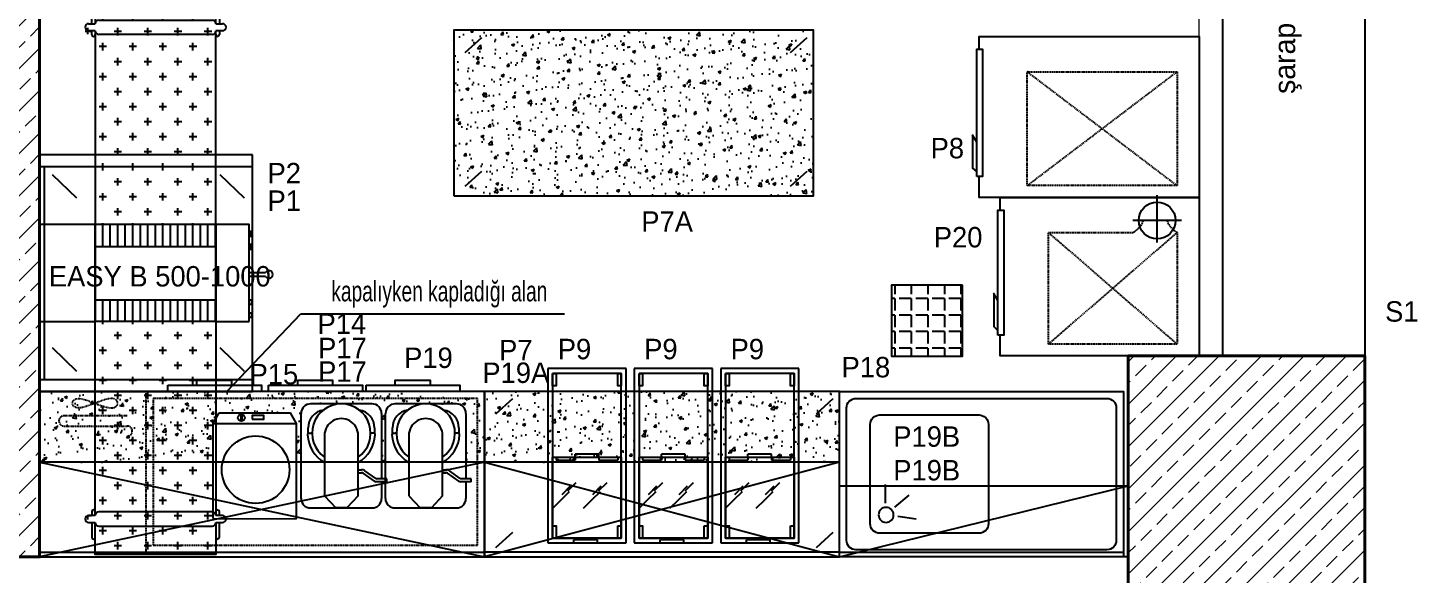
# Model space of a CAD drawing. Header units: millimetres. Extents: x 1650 to 6065, y 324 to 3836.
# Drawn here: x 3052 to 3639, y 2342 to 2574 of the extents above; entities that cross this region are included whole.
import ezdxf
from ezdxf.enums import TextEntityAlignment as Align

# ---------------------------------------------------------------- set-up
doc = ezdxf.new("R2010")
doc.units = ezdxf.units.MM
doc.linetypes.add('DASHED', pattern=[0.75, 0.5, -0.25])
for name, color, linetype in [('002 Çizgi', 7, 'Continuous'), ('CIHAZ', 2, 'Continuous'), ('I-Eqpm-Move-N', 2, 'Continuous'), ('S2000-002 Çizgi', 7, 'Continuous')]:
    doc.layers.add(name, color=color, linetype=linetype)
doc.layers.add('A-ANNO-PATT-1', color=7, linetype='Continuous', lineweight=5, true_color=0x737373)
doc.layers.add('A-WALL-PATT-1', color=7, linetype='Continuous', lineweight=5, true_color=0x737373)
for name, color, linetype, lineweight in [('A-WALL-FULL-3', 7, 'Continuous', 15), ('BAL-PERDE', 111, 'Continuous', 40), ('porselen kaplama', 181, 'Continuous', 5)]:
    doc.layers.add(name, color=color, linetype=linetype, lineweight=lineweight)
doc.styles.add('TAKSİM', font='GOTHIC.TTF', dxfattribs={"height": 20})
pattern_1 = [(45, (-71799.261, 82599.877), (-8.9802561, 8.9802561), []), (45, (-71790.281, 82599.877), (-8.9802561, 8.9802561), [6.35, -3.175])]
pattern_2 = [(180, (-6338.695, -1432.9993), (-7e-16, -3.175), [])]

# ---------------------------------------------------------------- blocks, each defined once
blk = doc.blocks.new('A$C3ed8d279')
at = {"layer": 'S2000-002 Çizgi'}
for p, q in [((4.53, 35.1), (0, 32.63)), ((0, 2.47), (0, 32.63)), ((4.53, 0), (4.53, 35.1)), ((44.83, 35.1), (4.53, 35.1)), ((44.8, 0), (44.83, 35.1)), ((1.14, 12.1), (3.15, 12.1)), ((1.14, 11.6), (1.14, 12.1)), ((3.15, 11.6), (3.15, 12.1)), ((1.14, 11.6), (3.15, 11.6)), ((4.53, 0), (0, 2.47)), ((44.8, 0), (4.53, 0))]:
    blk.add_line(p, q, dxfattribs=at)
at = {"layer": 'S2000-002 Çizgi', "elevation": 0}
blk.add_lwpolyline([(2.69, 16.44), (2.69, 21.33), (1.26, 21.33), (1.26, 16.44)], close=True, dxfattribs=at)
at = {"layer": 'S2000-002 Çizgi'}
for centre, radius in [((24.13, 17.89, 0), 14.28), ((2.14, 11.85, 0), 1.42)]:
    blk.add_circle(centre, radius, dxfattribs=at)
blk = doc.blocks.new('A$C5AFF60AA')
at = {"layer": 'S2000-002 Çizgi'}
for p, q in [((24.66, 52.76), (32.47, 53.87)), ((19.52, 47.29), (19.52, 39.4)), ((23.43, 48.95), (29.53, 43.94))]:
    blk.add_line(p, q, dxfattribs=at)
for points in [[(0, 0), (120, 0), (120, 70), (0, 70)], [(0, 68), (120, 68), (120, 70), (0, 70)]]:
    blk.add_lwpolyline(points, close=True, dxfattribs=at)
for points in [[(7, 3), (113, 3, 0.414214), (117, 7), (117, 63, 0.414214), (113, 67), (7, 67, 0.414214), (3, 63), (3, 7, 0.414214)], [(17, 10), (59, 10, 0.414214), (63, 14), (63, 56, 0.414214), (59, 60), (17, 60, 0.414214), (13, 56), (13, 14, 0.414214)]]:
    blk.add_lwpolyline(points, format="xyb", close=True, dxfattribs=at)
blk.add_circle((19.71, 52.26), 3.19, dxfattribs=at)
blk = doc.blocks.new('A$C212250bc')
at = {"layer": 'CIHAZ', "color": 1}
for p, q in [((10.75, 79.33), (10.75, 58.78)), ((20.11, 69.06), (0, 69.06))]:
    blk.add_line(p, q, dxfattribs=at)
at = {"layer": 'CIHAZ', "color": 5, "linetype": 'DASHED'}
for p, q in [((63.03, 77.52), (15.83, 23.15)), ((15.83, 77.52), (63.03, 23.15))]:
    blk.add_line(p, q, dxfattribs=at)
at = {"layer": 'CIHAZ', "color": 5}
for points in [[(59.22, 1.82), (6.38, 1.82), (6.38, 4.32), (59.22, 4.32)], [(57.22, 1.82), (44.61, 1.82), (41.61, 0), (55.61, 0)]]:
    blk.add_lwpolyline(points, close=True, dxfattribs=at)
at = {"layer": 'CIHAZ', "color": 1}
blk.add_circle((10.75, 69.06), 7.76, dxfattribs=at)
at = {"layer": 'S2000-002 Çizgi', "linetype": 'DASHED'}
for p, q in [((15.83, 77.52), (63.03, 77.52)), ((63.03, 77.52), (63.03, 23.15)), ((15.83, 23.15), (15.83, 58.92)), ((63.03, 23.15), (15.83, 23.15))]:
    blk.add_line(p, q, dxfattribs=at)
at = {"layer": 'S2000-002 Çizgi'}
blk.add_lwpolyline([(6.38, 2.81), (1.02, 2.81), (1.02, 86.81), (68.02, 86.81), (68.02, 2.81), (59.22, 2.81)], dxfattribs=at)
at = {"layer": 'S2000-002 Çizgi', "linetype": 'DASHED'}
for centre, radius, start, end in [((7.62, 82.09), 9.4, 291.20794, 330.95663), ((7.01, 53.89), 10.16, 29.6907, 66.77515)]:
    blk.add_arc(centre, radius, start, end, dxfattribs=at)
blk = doc.blocks.new('A$C65d318ca')
at = {"layer": 'CIHAZ', "color": 5, "linetype": 'DASHED'}
for p, q in [((86.52, 4.99), (23.15, 53.18)), ((86.52, 53.18), (23.15, 4.99))]:
    blk.add_line(p, q, dxfattribs=at)
at = {"layer": 'CIHAZ', "color": 5}
for points in [[(1.82, 8.8), (1.82, 62.64), (4.32, 62.64), (4.32, 8.8)], [(1.82, 10.8), (1.82, 23.4), (0, 26.4), (0, 12.4)]]:
    blk.add_lwpolyline(points, close=True, dxfattribs=at)
at = {"layer": 'S2000-002 Çizgi', "linetype": 'DASHED'}
for p, q in [((23.15, 53.18), (86.52, 53.18)), ((23.15, 4.99), (23.15, 53.18)), ((86.52, 53.18), (86.52, 4.99)), ((86.52, 4.99), (23.15, 4.99))]:
    blk.add_line(p, q, dxfattribs=at)
at = {"layer": 'S2000-002 Çizgi'}
blk.add_lwpolyline([(2.81, 62.64), (2.81, 68), (95.81, 68), (95.81, 0), (2.81, 0), (2.81, 8.8)], dxfattribs=at)
blk = doc.blocks.new('135 - STORAGE BIN - PLAN VIEW')
at = {"color": 163, "true_color": 0x407dbf}
for p, q in [((305.7, 895), (-24.3, 895)), ((-24.3, 895), (-24.3, 158)), ((96.4, 895), (96.4, 882.5)), ((96.4, 882.5), (196.4, 882.5)), ((196.4, 895), (196.4, 882.5)), ((305.7, 158), (305.7, 895)), ((-4.3, 532), (-4.3, 875)), ((-4.3, 875), (285.7, 875)), ((285.7, 875), (-4.3, 875)), ((-4.3, 875), (-4.3, 178)), ((285.7, 875), (285.7, 532)), ((285.7, 178), (285.7, 875)), ((119.7, 712.7), (84, 677.1)), ((155.4, 748.4), (119.7, 712.7)), ((249.8, 712.7), (214.1, 677.1)), ((285.5, 748.4), (249.8, 712.7)), ((91.4, 675.2), (55.7, 639.6)), ((116.1, 689.9), (80.4, 654.2)), ((221.4, 675.2), (185.7, 639.6)), ((246.1, 689.9), (210.4, 654.2)), ((285.7, 532), (-4.3, 532)), ((285.7, 532), (-4.3, 532)), ((10.6, 532), (10.6, 544.5)), ((90.6, 544.5), (10.6, 544.5)), ((90.6, 532), (90.6, 544.5)), ((90.6, 532), (90.6, 519.5)), ((190.6, 532), (190.6, 544.5)), ((270.6, 544.5), (190.6, 544.5)), ((190.6, 532), (190.6, 519.5)), ((270.6, 532), (270.6, 544.5)), ((90.6, 519.5), (190.6, 519.5)), ((-4.3, 178), (285.7, 178)), ((-24.3, 158), (305.7, 158))]:
    blk.add_line(p, q, dxfattribs=at)
for points in [[(10.9, 822.8), (-4.3, 822.8), (-4.3, 875), (10.9, 875)], [(285.7, 822.8), (270.5, 822.8), (270.5, 875), (285.7, 875)], [(10.9, 178), (-4.3, 178), (-4.3, 230.2), (10.9, 230.2)], [(285.7, 178), (270.5, 178), (270.5, 230.2), (285.7, 230.2)]]:
    blk.add_lwpolyline(points, close=True, dxfattribs=at)
blk = doc.blocks.new('A$C469D6A64')
at = {"layer": 'S2000-002 Çizgi'}
blk.add_line((188, 72.6), (0, 72.6), dxfattribs=at)
for points in [[(188, 4.6), (188, 74.6), (0, 74.6), (0, 4.6)], [(49.95, 1.96), (10.35, 1.96), (10.35, 4.6), (49.95, 4.6)], [(37.82, 1.96), (22.87, 1.96), (22.87, 0), (37.82, 0)], [(91.21, 1.96), (51.61, 1.96), (51.61, 4.6), (91.21, 4.6)], [(79.08, 1.96), (64.14, 1.96), (64.14, 0), (79.08, 0)], [(133.84, 1.96), (94.24, 1.96), (94.24, 4.6), (133.84, 4.6)], [(121.71, 1.96), (106.77, 1.96), (106.77, 0), (121.71, 0)]]:
    blk.add_lwpolyline(points, close=True, dxfattribs=at)
at = {"layer": 'S2000-002 Çizgi', "linetype": 'DASHED'}
blk.add_lwpolyline([(143, 72.6), (143, 4.6)], dxfattribs=at)
blk.add_lwpolyline([(140, 69.6), (3, 69.6), (3, 7.6), (140, 7.6)], close=True, dxfattribs=at)
for points in [[(177.67, 19.28), (151, 19.28, -1), (151, 23.63)], [(151, 14.93), (177.67, 14.93, 1), (177.67, 19.28)]]:
    blk.add_lwpolyline(points, format="xyb", dxfattribs=at)
at = {"layer": 'S2000-002 Çizgi', "linetype": 'DASHED', "ltscale": 0.1}
blk.add_lwpolyline([(171.56, 7.62), (170.1, 7.8), (168.4, 8.25), (166.54, 8.89), (164.59, 9.63), (162.64, 10.36), (160.78, 11), (159.07, 11.46), (157.62, 11.63), (156.47, 11.46), (155.66, 11), (155.17, 10.36), (155, 9.63), (155.17, 8.89), (155.66, 8.25), (156.47, 7.8), (157.62, 7.62), (159.07, 7.8), (160.78, 8.25), (162.64, 8.89), (164.59, 9.63), (166.54, 10.36), (168.4, 11), (170.1, 11.46), (171.56, 11.63), (172.7, 11.46), (173.52, 11), (174.01, 10.36), (174.17, 9.63), (174.01, 8.89), (173.52, 8.25), (172.7, 7.8)], close=True, dxfattribs=at)
blk = doc.blocks.new('A$C9ef33cf0')
at = {"layer": '002 Çizgi', "color": 7}
blk.add_line((0, 2), (188, 2), dxfattribs=at)
at = {"layer": 'S2000-002 Çizgi', "rotation": 180}
blk.add_blockref('A$C469D6A64', (188, 74.6), dxfattribs=at)
blk = doc.blocks.new('A$C973bc673')
for p, q in [((4, 36.21), (40, 36.2)), ((0, 32.21), (0, 6.21)), ((31.47, 33.26), (33.84, 33.26)), ((31.62, 32.85), (31.62, 32.05)), ((44, 6.2), (44, 32.2)), ((5.08, 26.36), (0, 21.6)), ((30.67, 26.35), (5.08, 26.36)), ((0, 16.82), (0, 21.6)), ((5.08, 12.06), (0, 16.82)), ((5.08, 12.06), (30.67, 12.06)), ((14.91, 12.06), (14.91, 10.68)), ((16.18, 12.06), (16.18, 10.68)), ((11.33, 5.17), (14.68, 9.95)), ((12.48, 4.6), (15.72, 9.22)), ((31.62, 5.57), (31.62, 6.37)), ((11.32, 2.2), (4, 2.21)), ((11.1, 0), (11.1, 4.44)), ((11.1, 0), (12.37, 0)), ((12.37, 0), (12.37, 4.24)), ((40, 2.2), (12.87, 2.2)), ((33.84, 5.16), (31.47, 5.16))]:
    blk.add_line(p, q)
for centre, radius, start, end in [((4, 32.21), 4, 89.98654, 180), ((40, 32.2), 4, 0, 89.98654), ((31.62, 19.21), 14.29, 92.66588, 150), ((31.62, 19.21), 12.38, 0, 144.76558), ((30.98, 32.85), 0.635, 0, 92.66588), ((30.98, 32.05), 0.635, 313.29558, 0), ((33.84, 25.64), 7.62, 9.12761, 90), ((30.67, 19.21), 7.14, 270, 90), ((31.62, 19.21), 12.38, 215.28401, 0), ((31.62, 19.21), 14.29, 210.04053, 267.33412), ((4, 6.21), 4, 180, 269.9567), ((13.64, 10.68), 1.27, 325, 0), ((13.64, 10.68), 2.54, 325, 0), ((30.98, 6.37), 0.635, 0, 46.70442), ((33.84, 12.78), 7.62, 270, 350.87239), ((40, 6.2), 4, 270, 0), ((12.37, 4.44), 1.27, 145, 180), ((13, 4.24), 0.635, 145, 180), ((30.98, 5.57), 0.635, 267.33412, 360)]:
    blk.add_arc(centre, radius, start, end)
blk = doc.blocks.new('A$C6456641A')
at = {"layer": 'S2000-002 Çizgi'}
h = blk.add_hatch(dxfattribs=at)
h.set_pattern_fill('CROSS', color=256, style=0)
h.set_pattern_definition([(0, (-6340.195, -1432.999), (6.35, 6.35), [3.175, -9.525]), (90, (-6338.6076, -1434.587), (-6.35, 6.35), [3.175, -9.525])])
h.paths.add_polyline_path([(16.57, 74.89, -0.414214), (18.07, 73.39), (18.07, 25.39, -0.414214), (16.57, 23.89), (18.19, 23.89), (98.55, 23.89), (98.55, 74.89)])
h.paths.add_polyline_path([(12.07, 25.39, 0.414214), (13.57, 23.89), (13.57, 21.11, 1), (16.57, 21.11), (16.57, 23.89, 0.414214), (18.07, 25.39), (18.07, 73.39, 0.414214), (16.57, 74.89), (16.57, 77.67, 1), (13.57, 77.67), (13.57, 74.89, 0.414214), (12.07, 73.39)])
h.paths.add_polyline_path([(12.07, 73.39, -0.414214), (13.57, 74.89), (7.32, 74.89), (0, 74.89), (0, 23.89), (13.57, 23.89, -0.414214), (12.07, 25.39)])
h = blk.add_hatch(dxfattribs=at)
h.set_pattern_fill('CROSS', color=256, style=0)
h.set_pattern_definition([(0, (-6338.695, -1432.999), (6.35, 6.35), [3.175, -9.525]), (90, (-6337.1076, -1434.587), (-6.35, 6.35), [3.175, -9.525])])
h.paths.add_polyline_path([(218.53, 73.39, -0.414214), (220.03, 74.89), (218.41, 74.89), (139.55, 74.89), (139.55, 23.89), (220.03, 23.89, -0.414214), (218.53, 25.39)])
h.paths.add_polyline_path([(224.53, 73.39, 0.414214), (223.03, 74.89), (223.03, 77.67, 1), (220.03, 77.67), (220.03, 74.89, 0.414214), (218.53, 73.39), (218.53, 25.39, 0.414214), (220.03, 23.89), (220.03, 21.11, 1), (223.03, 21.11), (223.03, 23.89, 0.414214), (224.53, 25.39)])
h.paths.add_polyline_path([(236.6, 74.89), (223.03, 74.89, -0.414214), (224.53, 73.39), (224.53, 25.39, -0.414214), (223.03, 23.89), (229.28, 23.89), (236.6, 23.89)])
h = blk.add_hatch(dxfattribs=at)
h.set_pattern_fill('ANSI31', color=256, angle=135, style=0)
h.set_pattern_definition(pattern_2)
h.paths.add_polyline_path([(107.76, 74.89), (98.55, 74.89), (98.55, 23.89), (107.76, 23.89)])
h = blk.add_hatch(dxfattribs=at)
h.set_pattern_fill('ANSI31', color=256, angle=135, style=0)
h.set_pattern_definition(pattern_2)
h.paths.add_polyline_path([(139.55, 74.89), (130.35, 74.89), (130.35, 23.89), (139.55, 23.89)])
for p, q in [((98.55, 23.89), (98.55, 74.89)), ((139.55, 23.89), (139.55, 74.89))]:
    blk.add_line(p, q, dxfattribs=at)
for points in [[(139.55, 98.39), (98.55, 98.39), (98.55, 74.89), (139.55, 74.89)], [(107.76, 23.89), (98.55, 23.89), (98.55, 74.89), (107.76, 74.89)], [(130.35, 23.89), (139.55, 23.89), (139.55, 74.89), (130.35, 74.89)], [(98.55, 9.89), (139.55, 9.89), (139.55, 23.89), (98.55, 23.89)], [(100.3, 9.89), (102.28, 9.89), (102.28, 8.84), (100.3, 8.84)], [(105.77, 9.89), (107.75, 9.89), (107.75, 8.84), (105.77, 8.84)], [(131.17, 9.89), (129.19, 9.89), (129.19, 8.84), (131.17, 8.84)], [(136.64, 9.89), (134.66, 9.89), (134.66, 8.84), (136.64, 8.84)]]:
    blk.add_lwpolyline(points, close=True, dxfattribs=at)
for points in [[(13.57, 76.39), (7.32, 76.39)], [(13.57, 77.67), (13.57, 74.89)], [(16.57, 74.89), (16.57, 77.67)], [(18.19, 76.39), (16.57, 76.39)], [(219.91, 76.39), (221.53, 76.39)], [(221.53, 74.89), (221.53, 77.67)], [(224.53, 77.67), (224.53, 74.89)], [(224.53, 76.39), (230.78, 76.39)], [(13.57, 23.89), (0, 23.89), (0, 74.89), (13.57, 74.89)], [(7.32, 74.89), (13.57, 74.89)], [(12.07, 73.39), (12.07, 25.39)], [(16.57, 74.89), (139.55, 74.89)], [(16.57, 74.89), (18.19, 74.89)], [(18.07, 25.39), (18.07, 73.39)], [(221.53, 74.89), (98.55, 74.89)], [(221.53, 74.89), (219.91, 74.89)], [(220.03, 25.39), (220.03, 73.39)], [(230.78, 74.89), (224.53, 74.89)], [(224.53, 23.89), (238.1, 23.89), (238.1, 74.89), (224.53, 74.89)], [(226.03, 73.39), (226.03, 25.39)], [(13.57, 23.89), (7.32, 23.89)], [(13.57, 23.89), (13.57, 21.11)], [(139.55, 23.89), (16.57, 23.89)], [(16.57, 21.11), (16.57, 23.89)], [(18.19, 23.89), (16.57, 23.89)], [(98.55, 23.89), (221.53, 23.89)], [(219.91, 23.89), (221.53, 23.89)], [(221.53, 21.11), (221.53, 23.89)], [(224.53, 23.89), (230.78, 23.89)], [(224.53, 23.89), (224.53, 21.11)], [(7.32, 22.39), (13.57, 22.39)], [(16.57, 22.39), (18.19, 22.39)], [(221.53, 22.39), (219.91, 22.39)], [(230.78, 22.39), (224.53, 22.39)], [(117.62, 2.89), (117.62, 9.89), (119.32, 9.89), (119.32, 2.89)]]:
    blk.add_lwpolyline(points, dxfattribs=at)
for centre, radius, start, end in [((7.32, 75.64), 0.75, 90, 270), ((15.07, 77.67), 1.5, 0, 180), ((18.19, 75.64), 0.75, 270, 90), ((219.91, 75.64), 0.75, 90, 270), ((223.03, 77.67), 1.5, 0, 180), ((230.78, 75.64), 0.75, 270, 90), ((13.57, 73.39), 1.5, 90, 180), ((16.57, 73.39), 1.5, 0, 90), ((221.53, 73.39), 1.5, 90, 180), ((224.53, 73.39), 1.5, 0, 90), ((7.32, 23.14), 0.75, 90, 270), ((13.57, 25.39), 1.5, 180, 270), ((16.57, 25.39), 1.5, 270, 0), ((18.19, 23.14), 0.75, 270, 90), ((219.91, 23.14), 0.75, 90, 270), ((221.53, 25.39), 1.5, 180, 270), ((224.53, 25.39), 1.5, 270, 0), ((230.78, 23.14), 0.75, 270, 90), ((15.07, 21.11), 1.5, 180, 0), ((223.03, 21.11), 1.5, 180, 0), ((118.47, 1.51), 1.62, 121.64542, 58.35458)]:
    blk.add_arc(centre, radius, start, end, dxfattribs=at)
blk = doc.blocks.new('A$C1ef23390')
at = {"color": 1}
for p, q in [((79.17, 69.57), (110.46, 102.28, 0)), ((110.46, 102.28, 0), (221.87, 102.28, 0))]:
    blk.add_line(p, q, dxfattribs=at)
blk.add_lwpolyline([(90, 169.57), (0, 169.57), (0, 69.57), (90, 69.57)], close=True, dxfattribs=at)
at = {"layer": 'S2000-002 Çizgi'}
for p, q in [((15.74, 151.21), (5.48, 161.17)), ((86.59, 151.21), (76.33, 161.17)), ((15.74, 77.96), (5.48, 87.92)), ((86.59, 77.96), (76.33, 87.92))]:
    blk.add_line(p, q, dxfattribs=at)
for points in [[(90, 74.57), (90, 164.57), (0, 164.57), (0, 74.57)], [(2, 74.57), (2, 164.57), (0, 164.57), (0, 74.57)]]:
    blk.add_lwpolyline(points, close=True, dxfattribs=at)
at = {"layer": 'S2000-002 Çizgi', "rotation": 90}
blk.add_blockref('A$C6456641A', (98.39, 0.52), dxfattribs=at)
at = {"style": 'TAKSİM'}
for s, p in [('P2', (103.39, 157.53, 0)), ('P1', (103.39, 145.88, 0))]:
    blk.add_text(s, height=8.64, dxfattribs=at).set_placement(p, align=Align.CENTER)
at = {"color": 1, "style": 'TAKSİM', "width": 0.7}
blk.add_text('kapalıyken kapladığı alan', height=8.64, dxfattribs=at).set_placement((168.92, 107.61, 0), align=Align.CENTER)

msp = doc.modelspace()

# ---------------------------------------------------------------- hatches: boundary and pattern name
h = msp.add_hatch()
h.set_pattern_fill('AR-CONC', color=256, scale=0.07)
h.paths.add_polyline_path([(3384.312, 2572.559), (3232.312, 2572.559), (3232.312, 2502.559), (3384.312, 2502.559)])
h = msp.add_hatch()
h.set_pattern_fill('ANGLE', color=256, angle=180)
h.set_pattern_definition([(180, (11605.1114, 5176.227), (3e-12, -6.985), [5.08, -1.905]), (270, (11605.1114, 5176.227), (6.985, 3e-12), [5.08, -1.905])])
h.paths.add_polyline_path([(3417.255, 2434.746), (3447.255, 2434.746), (3447.255, 2464.746), (3417.255, 2464.746)])
h = msp.add_hatch()
h.set_pattern_fill('AR-CONC', color=256, scale=0.07)
h.set_pattern_definition([(50, (-152, 4e-06), (12.752927, -1.115736), [1.3335, -14.6685]), (355, (-152, 4e-06), (-2.46704, 13.37398), [1.0668, -11.73484]), (100.45144, (-150.937, -0.093), (10.285887, 12.258243), [1.1333, -12.466317]), (46.1842, (-152, 3.556), (18.97553, -2.94296), [2.00025, -22.00275]), (96.63556, (-150.419, 3.31), (16.61829, 17.31983), [1.69995, -18.69949]), (351.18415, (-152, 3.556), (16.61829, 17.31983), [1.6002, -17.60218]), (21, (-150.222, 2.667), (10.613007, -7.158564), [1.3335, -14.6685]), (326, (-150.222, 2.667), (4.32614, 12.893158), [1.0668, -11.7348]), (71.45144, (-149.338, 2.07), (14.93915, 5.734594), [1.1333, -12.466296]), (37.5, (-152, 4e-06), (0.216202, 5.9188527), [0, -11.59256, 0, -11.9126, 0, -11.77925]), (7.5, (-152, 4e-06), (4.677376, 7.01264), [0, -6.79196, 0, -11.32586, 0, -4.48945]), (327.5, (-155.965, 4e-06), (9.4913417, -0.401012), [0, -4.445, 0, -13.8684, 0, -18.4023]), (317.5, (-157.743, 4e-06), (10.369043, 1.779854), [0, -5.7785, 0, -9.21004, 0, -13.0683])])
h.paths.add_polyline_path([(3105.312, 2389.83), (3130.702, 2389.83), (3130.702, 2406.281), (3133.172, 2410.807), (3163.332, 2410.807), (3165.802, 2406.281), (3165.802, 2389.83), (3167.824, 2389.83), (3167.829, 2410.518, -0.4141447), (3171.829, 2414.517), (3197.826, 2414.517, -0.4142136), (3201.826, 2410.517), (3201.826, 2389.83), (3203.476, 2389.83), (3203.481, 2410.518, -0.4141447), (3207.481, 2414.517), (3233.478, 2414.517, -0.4142136), (3237.478, 2410.517), (3237.478, 2389.83), (3242.312, 2389.83), (3242.312, 2416.83), (3105.312, 2416.83)], flags=17)
h.paths.add_polyline_path([(3242.312, 2416.83), (3242.312, 2389.83), (3245.312, 2389.83), (3245.312, 2419.83), (3102.312, 2419.83), (3102.312, 2389.83), (3105.312, 2389.83), (3105.312, 2416.83)])
h.paths.add_polyline_path([(3102.312, 2419.83), (3057.312, 2419.83), (3057.312, 2389.83), (3102.312, 2389.83)], flags=17)
h = msp.add_hatch()
h.set_pattern_fill('AR-CONC', color=256, scale=0.07)
h.set_pattern_definition([(50, (422.985, 1e-05), (12.752927, -1.115736), [1.3335, -14.6685]), (355, (422.985, 1e-05), (-2.46704, 13.37398), [1.0668, -11.73484]), (100.45144, (424.048, -0.093), (10.285887, 12.258243), [1.1333, -12.466317]), (46.1842, (422.985, 3.556), (18.97553, -2.94296), [2.00025, -22.00275]), (96.63556, (424.566, 3.31), (16.61829, 17.31983), [1.69995, -18.69949]), (351.18415, (422.985, 3.556), (16.61829, 17.31983), [1.6002, -17.60218]), (21, (424.763, 2.667), (10.613007, -7.158564), [1.3335, -14.6685]), (326, (424.763, 2.667), (4.32614, 12.893158), [1.0668, -11.7348]), (71.45144, (425.647, 2.07), (14.93915, 5.734594), [1.1333, -12.466296]), (37.5, (422.985, 1e-05), (0.216202, 5.9188527), [0, -11.59256, 0, -11.9126, 0, -11.77925]), (7.5, (422.985, 1e-05), (4.677376, 7.01264), [0, -6.79196, 0, -11.32586, 0, -4.48945]), (327.5, (419.02, 1e-05), (9.4913417, -0.401012), [0, -4.445, 0, -13.8684, 0, -18.4023]), (317.5, (417.242, 1e-05), (10.369043, 1.779854), [0, -5.7785, 0, -9.21004, 0, -13.0683])])
h.paths.add_polyline_path([(3395.195, 2419.83), (3245.312, 2419.83), (3245.312, 2389.83), (3395.195, 2389.83)])
at = {"layer": 'A-ANNO-PATT-1'}
h = msp.add_hatch(dxfattribs=at)
h.set_pattern_fill('ANSI33', color=256, scale=2, style=0)
h.set_pattern_definition(pattern_1)
h.paths.add_polyline_path([(3617.312, 2334.83), (3617.312, 2434.83), (3517.312, 2434.83), (3517.312, 2334.83), (3561.064, 2334.83)], flags=0)
at = {"layer": 'A-WALL-PATT-1'}
h = msp.add_hatch(dxfattribs=at)
h.set_pattern_fill('ANSI33', color=256, scale=2, style=0)
h.set_pattern_definition(pattern_1)
h.paths.add_polyline_path([(3057.312, 2349.83), (3057.312, 2859.83), (2997.312, 2859.83), (2997.312, 2349.83)], flags=0)

# ---------------------------------------------------------------- linework, layer by layer
for p, q in [((3237.146, 2563.062, 0), (3244.246, 2569.526, 0)), ((3374.627, 2563.062, 0), (3381.727, 2569.526, 0)), ((3237.146, 2506.535, 0), (3244.246, 2512.999, 0)), ((3374.627, 2506.535, 0), (3381.727, 2512.999, 0)), ((3250.146, 2410.333, 0), (3257.246, 2416.797, 0)), ((3385.627, 2410.333, 0), (3392.727, 2416.797, 0)), ((3245.312, 2389.83, 0), (3057.312, 2349.83, 0)), ((3057.312, 2389.83, 0), (3245.312, 2349.83, 0)), ((3395.312, 2389.83, 0), (3245.312, 2349.83, 0)), ((3245.312, 2389.83, 0), (3395.312, 2349.83, 0)), ((3395.312, 2349.83, 0), (3517.312, 2379.83, 0)), ((3250.146, 2353.806, 0), (3257.246, 2360.27, 0)), ((3385.627, 2353.806, 0), (3392.727, 2360.27, 0))]:
    msp.add_line(p, q)
at = {"elevation": 0}
for points in [[(3557.312, 2727.33), (3617.312, 2727.33), (3617.312, 2434.83), (3557.312, 2434.83)], [(3232.312, 2502.559), (3384.312, 2502.559), (3384.312, 2572.559), (3232.312, 2572.559)], [(3245.312, 2349.83), (3395.312, 2349.83), (3395.312, 2419.83), (3245.312, 2419.83)], [(3057.312, 2349.83), (3245.312, 2349.83), (3245.312, 2389.83), (3057.312, 2389.83)], [(3245.312, 2349.83), (3395.312, 2349.83), (3395.312, 2389.83), (3245.312, 2389.83)], [(3395.312, 2379.83), (3517.312, 2379.83), (3517.312, 2349.83), (3395.312, 2349.83)], [(3395.312, 2351.83), (3245.312, 2351.83), (3245.312, 2349.83), (3395.312, 2349.83)]]:
    msp.add_lwpolyline(points, close=True, dxfattribs=at)
msp.add_lwpolyline([(3447.255, 2464.746), (3417.255, 2464.746), (3417.255, 2434.746), (3447.255, 2434.746)], close=True)
at = {"layer": 'A-WALL-FULL-3'}
for p, q in [((3517.312, 2349.83, 0), (3057.312, 2349.83, 0)), ((3057.312, 2349.83, 0), (3517.312, 2349.83, 0))]:
    msp.add_line(p, q, dxfattribs=at)
at = {"layer": 'A-WALL-FULL-3', "elevation": 0}
msp.add_lwpolyline([(3557.312, 2434.83), (3547.312, 2434.83), (3547.312, 2727.33), (3557.312, 2727.33)], close=True, dxfattribs=at)
at = {"layer": 'BAL-PERDE', "elevation": 0}
for points in [[(2997.312, 2859.83), (2997.312, 2349.83), (3057.312, 2349.83), (3057.312, 2859.83)], [(3617.312, 2334.83), (3617.312, 2434.83), (3517.312, 2434.83), (3517.312, 2334.83)]]:
    msp.add_lwpolyline(points, close=True, dxfattribs=at)

# ---------------------------------------------------------------- block references
for name, p in [('A$C1ef23390', (3057.312, 2350.258, 0)), ('A$C65d318ca', (3451.498, 2501.83, 0)), ('A$C9ef33cf0', (3057.312, 2349.83, 0))]:
    msp.add_blockref(name, p)
for name, p, rotation in [('A$C973bc673', (3204.029, 2370.517), 89.99999999999999), ('A$C973bc673', (3239.681, 2370.517), 89.99999999999999), ('A$C3ed8d279', (3130.702, 2410.807, 0), 270)]:
    msp.add_blockref(name, p, dxfattribs=dict(rotation=rotation))
at = {"layer": 'I-Eqpm-Move-N', "color": 6, "xscale": 0.1000002334292727, "yscale": 0.1000002334292727, "zscale": 0.1000002334292727, "rotation": 180}
for p in [(3302.694, 2445.244, 0), (3339.208, 2445.244, 0), (3375.723, 2445.244, 0)]:
    msp.add_blockref('135 - STORAGE BIN - PLAN VIEW', p, dxfattribs=at)
at = {"layer": 'porselen kaplama', "rotation": 270}
msp.add_blockref('A$C212250bc', (3460.498, 2502.848, 0), dxfattribs=at)
at = {"layer": 'S2000-002 Çizgi', "xscale": -1, "rotation": 180}
msp.add_blockref('A$C5AFF60AA', (3395.312, 2419.83, 0), dxfattribs=at)

# ---------------------------------------------------------------- texts
at = {"style": 'TAKSİM'}
msp.add_text('şarap kavı', height=9, rotation=90, dxfattribs=at).set_placement((3587.915, 2573.351, 0), align=Align.CENTER)
for s, p in [('P8', (3440.918, 2518.371, 0)), ('P7A', (3322.506, 2487.334, 0)), ('P20', (3445.469, 2480.697, 0)), ('EASY B 500-1000', (3108.097, 2464.17, 0)), ('S1', (3632.986, 2449.294, 0)), ('P14', (3185.051, 2444.085, 0)), ('P17', (3185.277, 2433.836, 0)), ('P19', (3221.631, 2429.705, 0)), ('P7', (3258.557, 2432.969, 0)), ('P9', (3283.359, 2433.4, 0)), ('P9', (3319.873, 2433.4, 0)), ('P9', (3356.388, 2433.4, 0)), ('P15', (3156.311, 2422.778, 0)), ('P17', (3185.277, 2423.886, 0)), ('P19A', (3258.557, 2423.378, 0)), ('P18', (3406.495, 2425.741, 0)), ('P19B', (3432.2, 2396.403, 0)), ('P19B', (3432.2, 2382.156, 0))]:
    msp.add_text(s, height=8.64, dxfattribs=at).set_placement(p, align=Align.CENTER)

doc.saveas('drawing.dxf')
